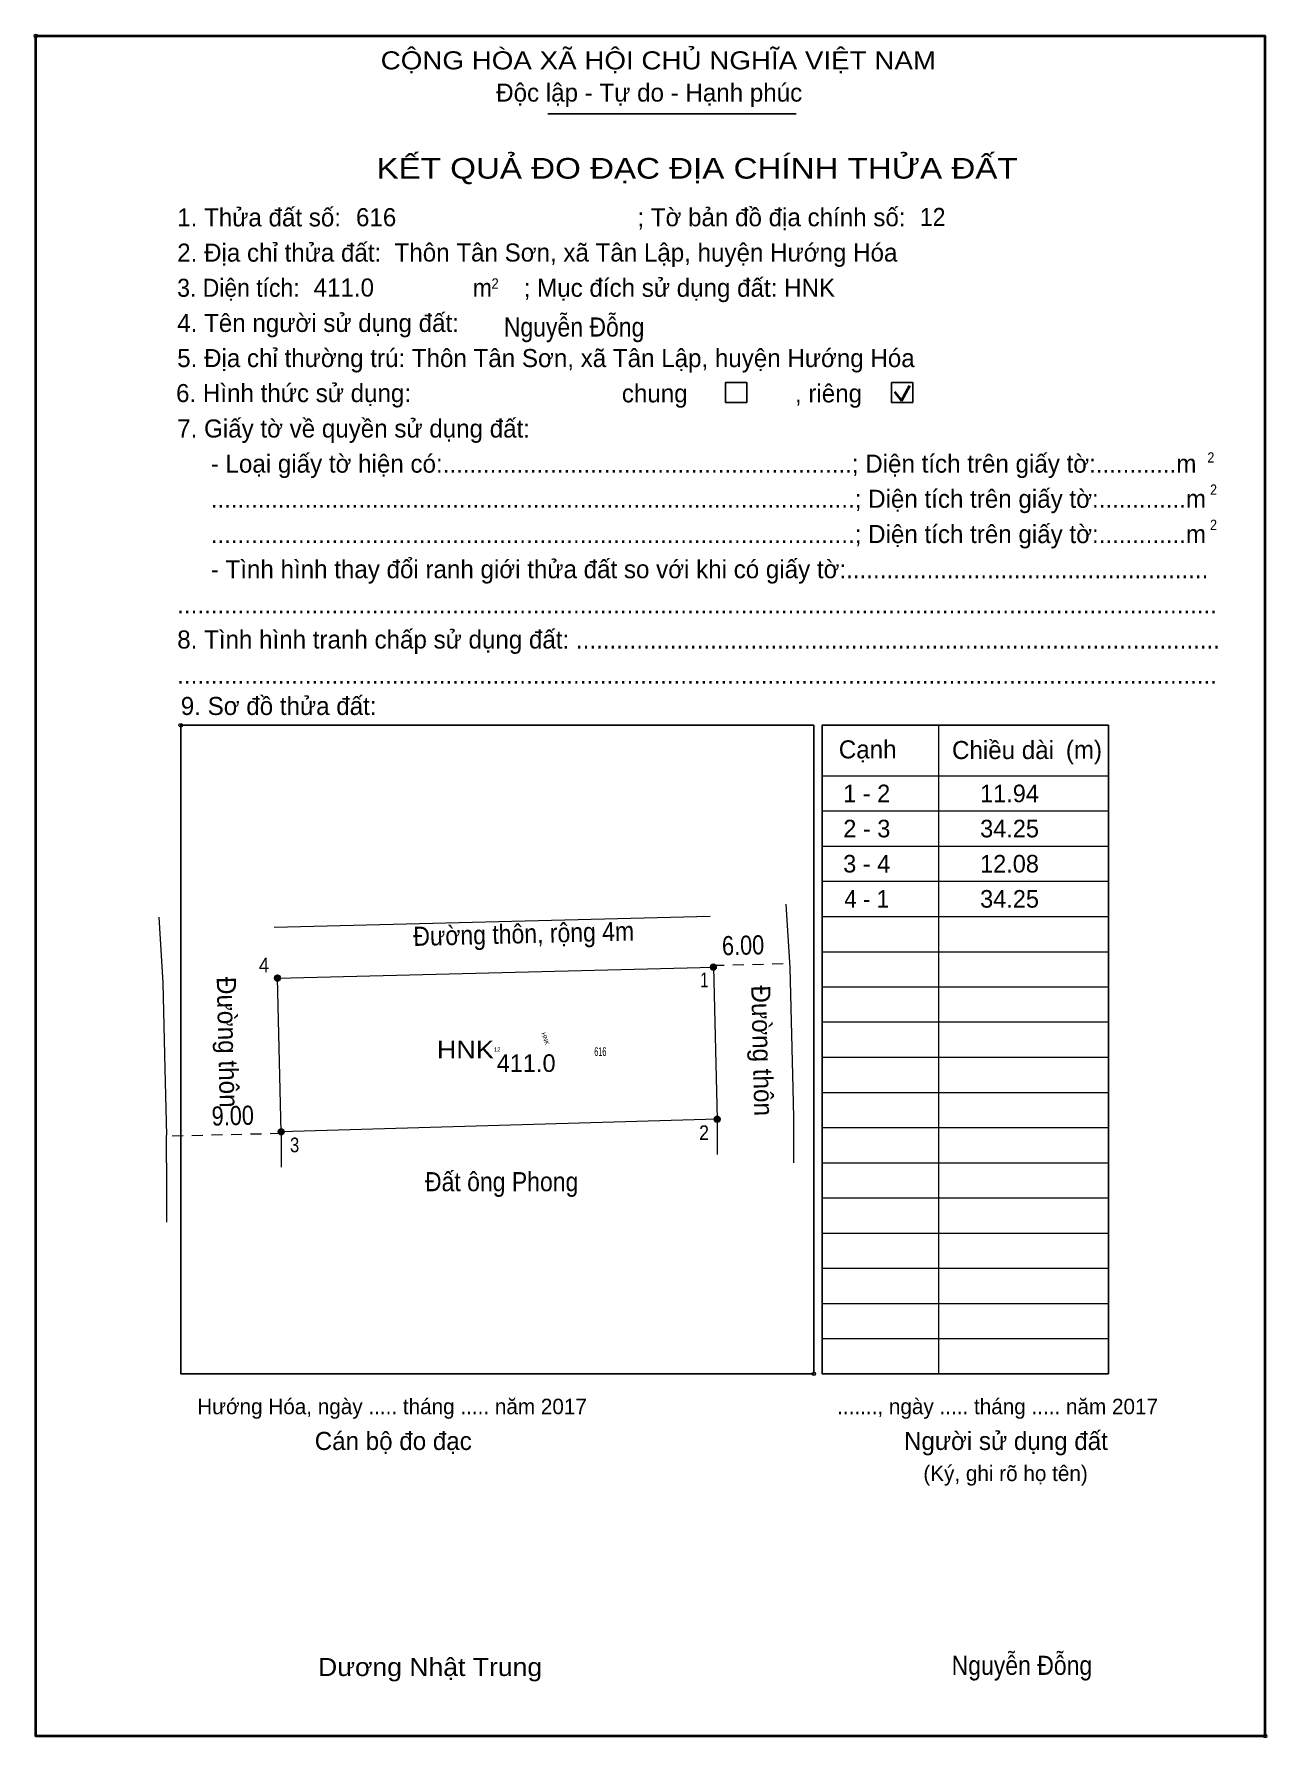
# Model space of a CAD drawing. Header units: metres. Extents: x 548060 to 548157, y 1837626 to 1837759.
import ezdxf
from ezdxf.enums import TextEntityAlignment as Align

# ---------------------------------------------------------------- set-up
doc = ezdxf.new("R2010")
doc.units = ezdxf.units.M
doc.header["$LTSCALE"] = 0.57
doc.header["$PDMODE"] = 32
doc.header["$PDSIZE"] = 0.285
doc.linetypes.add('SHORT_DASHED', pattern=[2.7, 1.5, -1.2])
for name, color, linetype, lineweight in [('1', 7, 'Continuous', 13), ('10', 7, 'Continuous', 13), ('11', 7, 'Continuous', 25), ('2', 7, 'Continuous', 35), ('27', 7, 'Continuous', 13), ('50', 7, 'Continuous', 25)]:
    doc.layers.add(name, color=color, linetype=linetype, lineweight=lineweight)
for name, color, linetype in [('13', 7, 'Continuous'), ('18', 7, 'Continuous'), ('19', 7, 'Continuous'), ('21', 7, 'Continuous'), ('36', 7, 'Continuous'), ('48', 7, 'Continuous'), ('52', 7, 'Continuous'), ('6', 7, 'Continuous'), ('9', 7, 'Continuous')]:
    doc.layers.add(name, color=color, linetype=linetype)

msp = doc.modelspace()

# ---------------------------------------------------------------- hatches: boundary and pattern name
at = {"layer": '11'}
for points in [[(548113.9702, 1837686.17, 1), (548113.5098, 1837686.17, 1)], [(548079.7302, 1837685.32, 1), (548079.2698, 1837685.32, 1)], [(548114.2602, 1837674.23, 1), (548113.7998, 1837674.23, 1)], [(548114.2602, 1837674.23, 1), (548113.7998, 1837674.23, 1)], [(548080.0202, 1837673.24, 1), (548079.5598, 1837673.24, 1)]]:
    msp.add_hatch(color=256, dxfattribs=at).paths.add_polyline_path(points)

# ---------------------------------------------------------------- linework, layer by layer
at = {"layer": '1', "lineweight": 25}
for p, q in [((548100.73, 1837753.18), (548120.25, 1837753.18)), ((548144.76, 1837654.24), (548144.76, 1837705.18))]:
    msp.add_line(p, q, dxfattribs=at)
at = {"layer": '1', "lineweight": 35}
for p, q in [((548128.51, 1837730.65), (548129.17, 1837731.85)), ((548127.96, 1837731.36), (548128.51, 1837730.65))]:
    msp.add_line(p, q, dxfattribs=at)
at = {"layer": '1'}
for p, q in [((548131.41, 1837705.18), (548131.41, 1837654.24)), ((548122.27, 1837701.21), (548137.72, 1837701.21)), ((548137.72, 1837701.21), (548144.76, 1837701.21)), ((548122.27, 1837698.44), (548137.72, 1837698.44)), ((548137.72, 1837698.44), (548144.76, 1837698.44)), ((548122.27, 1837695.68), (548137.72, 1837695.68)), ((548137.72, 1837695.68), (548144.76, 1837695.68)), ((548122.27, 1837692.92), (548137.72, 1837692.92)), ((548137.72, 1837692.92), (548144.76, 1837692.92)), ((548122.27, 1837690.16), (548137.72, 1837690.16)), ((548137.72, 1837690.16), (548144.76, 1837690.16)), ((548122.27, 1837687.39), (548137.72, 1837687.39)), ((548137.72, 1837687.39), (548144.76, 1837687.39)), ((548122.27, 1837684.63), (548137.72, 1837684.63)), ((548137.72, 1837684.63), (548144.76, 1837684.63)), ((548122.27, 1837681.87), (548137.72, 1837681.87)), ((548137.72, 1837681.87), (548144.76, 1837681.87)), ((548122.27, 1837679.11), (548137.72, 1837679.11)), ((548137.72, 1837679.11), (548144.76, 1837679.11)), ((548122.27, 1837676.34), (548137.72, 1837676.34)), ((548137.72, 1837676.34), (548144.76, 1837676.34)), ((548122.27, 1837673.58), (548137.72, 1837673.58)), ((548137.72, 1837673.58), (548144.76, 1837673.58)), ((548122.27, 1837670.82), (548137.72, 1837670.82)), ((548137.72, 1837670.82), (548144.76, 1837670.82)), ((548122.27, 1837668.06), (548137.72, 1837668.06)), ((548137.72, 1837668.06), (548144.76, 1837668.06)), ((548122.27, 1837665.29), (548137.72, 1837665.29)), ((548137.72, 1837665.29), (548144.76, 1837665.29)), ((548122.27, 1837662.53), (548137.72, 1837662.53)), ((548137.72, 1837662.53), (548144.76, 1837662.53)), ((548122.27, 1837659.77), (548137.72, 1837659.77)), ((548137.72, 1837659.77), (548144.76, 1837659.77)), ((548122.27, 1837657.01), (548137.72, 1837657.01)), ((548137.72, 1837657.01), (548144.76, 1837657.01))]:
    msp.add_line(p, q, dxfattribs=at)
at = {"layer": '1', "lineweight": 25}
msp.add_lwpolyline([(548071.91, 1837705.17), (548121.62, 1837705.17), (548121.62, 1837654.24), (548071.91, 1837654.24)], close=True, dxfattribs=at)
msp.add_lwpolyline([(548144.76, 1837705.18), (548122.27, 1837705.18), (548122.27, 1837654.24), (548144.76, 1837654.24), (548144.76, 1837654.74)], dxfattribs=at)
at = {"layer": '1'}
for p in [(548060.53, 1837759.31), (548071.91, 1837705.17), (548121.62, 1837654.24), (548157.07, 1837625.79)]:
    msp.add_point(p, dxfattribs=at)
at = {"layer": '10'}
for p, q in [((548070.18, 1837690.11), (548070.5, 1837684.95)), ((548079.25, 1837689.32), (548113.49, 1837690.17)), ((548119.44, 1837691.12), (548119.74, 1837686.14)), ((548119.74, 1837686.14), (548119.97, 1837676.66)), ((548119.97, 1837676.66), (548120.03, 1837674.38)), ((548120.03, 1837674.38), (548120.03, 1837670.82)), ((548070.79, 1837670.82), (548070.79, 1837672.97)), ((548070.79, 1837670.82), (548070.8, 1837666.15))]:
    msp.add_line(p, q, dxfattribs=at)
at = {"layer": '10', "linetype": 'SHORT_DASHED'}
for p, q in [((548113.74, 1837686.32), (548119.72, 1837686.47)), ((548079.79, 1837673.11), (548070.79, 1837672.89))]:
    msp.add_line(p, q, dxfattribs=at)
at = {"layer": '10'}
msp.add_lwpolyline([(548114.03, 1837674.23), (548079.79, 1837673.24), (548079.5, 1837685.32), (548113.74, 1837686.17)], close=True, dxfattribs=at)
msp.add_lwpolyline([(548070.5, 1837684.95), (548070.66, 1837678.18), (548070.79, 1837672.97)], dxfattribs=at)
at = {"layer": '11'}
for centre in [(548113.74, 1837686.17), (548079.5, 1837685.32), (548114.03, 1837674.23), (548114.03, 1837674.23), (548079.79, 1837673.24)]:
    msp.add_circle(centre, 0.2302, dxfattribs=at)
at = {"layer": '2'}
msp.add_lwpolyline([(548060.53, 1837759.31), (548157.06, 1837759.31), (548157.06, 1837625.79), (548060.53, 1837625.79)], close=True, dxfattribs=at)
at = {"layer": '27'}
for p, q in [((548114.03, 1837674.23), (548114.03, 1837671.47)), ((548079.79, 1837673.24), (548079.79, 1837670.48))]:
    msp.add_line(p, q, dxfattribs=at)
at = {"layer": '50'}
for points in [[(548114.7, 1837732.08), (548116.36, 1837732.08), (548116.36, 1837730.53), (548114.7, 1837730.53)], [(548127.74, 1837732.08), (548129.4, 1837732.08), (548129.4, 1837730.53), (548127.74, 1837730.53)]]:
    msp.add_lwpolyline(points, close=True, dxfattribs=at)

# ---------------------------------------------------------------- texts
at = {"layer": '1'}
for s, height, width, p in [('CỘNG HÒA XÃ HỘI CHỦ NGHĨA VIỆT NAM', 1.418, 1.15, (548087.61, 1837756.68)), ('3. Diện tích:', 1.418, 0.95, (548071.63, 1837738.82)), ('m', 1.418, 0.95, (548094.85, 1837738.82)), ('2', 0.8102, 0.95, (548096.31, 1837739.46)), ('2', 0.8102, 0.9, (548152.54, 1837725.8)), ('2', 0.8102, 0.9, (548152.75, 1837723.27)), ('2', 0.8102, 0.9, (548152.75, 1837720.51)), ('Dương Nhật Trung', 1.418, 1.1, (548082.69, 1837630.51))]:
    msp.add_text(s, height=height, dxfattribs=dict(at, width=width)).set_placement(p)
for s, height, p in [('Độc lập - Tự do - Hạnh phúc', 1.418, (548096.68, 1837754.15)), ('1. Thửa đất số:', 1.418, (548071.63, 1837744.35)), ('; Tờ bản đồ địa chính số:', 1.418, (548107.77, 1837744.36)), ('2. Địa chỉ thửa đất:', 1.418, (548071.63, 1837741.58)), ('; Mục đích sử dụng đất: HNK', 1.418, (548098.84, 1837738.82)), ('4. Tên người sử dụng đất:', 1.418, (548071.63, 1837736.06)), ('5. Địa chỉ thường trú: Thôn Tân Sơn, xã Tân Lập, huyện Hướng Hóa', 1.418, (548071.63, 1837733.3)), ('chung                , riêng', 1.418, (548106.55, 1837730.53)), ('7. Giấy tờ về quyền sử dụng đất:', 1.418, (548071.63, 1837727.77)), ('     - Loại giấy tờ hiện có:.............................................................; Diện tích trên giấy tờ:............m', 1.418, (548071.63, 1837725.01)), ('     ................................................................................................; Diện tích trên giấy tờ:.............m', 1.418, (548071.63, 1837722.25)), ('     ................................................................................................; Diện tích trên giấy tờ:.............m', 1.418, (548071.63, 1837719.48)), ('     - Tình hình thay đổi ranh giới thửa đất so với khi có giấy tờ:......................................................', 1.418, (548071.63, 1837716.72)), ('...........................................................................................................................................................', 1.418, (548071.63, 1837713.96)), ('8. Tình hình tranh chấp sử dụng đất: ................................................................................................', 1.418, (548071.63, 1837711.2)), ('...........................................................................................................................................................', 1.418, (548071.63, 1837708.43)), ('9. Sơ đồ thửa đất:', 1.418, (548071.91, 1837705.98)), ('Cạnh', 1.418, (548123.59, 1837702.57)), ('Chiều dài', 1.418, (548132.48, 1837702.52)), ('(m)', 1.418, (548141.42, 1837702.54)), ('Hướng Hóa, ngày ..... tháng ..... năm 2017', 1.215, (548073.2, 1837651.07)), ('......., ngày ..... tháng ..... năm 2017', 1.215, (548123.46, 1837651.07)), ('Cán bộ đo đạc', 1.418, (548082.43, 1837648.26)), ('Người sử dụng đất', 1.418, (548128.71, 1837648.26)), ('(Ký, ghi rõ họ tên)', 1.215, (548130.23, 1837645.82))]:
    msp.add_text(s, height=height, dxfattribs=at).set_placement(p)
at = {"layer": '1', "width": 1.2}
msp.add_text('KẾT QUẢ ĐO ĐẠC ĐỊA CHÍNH THỬA ĐẤT', height=1.621, dxfattribs=at).set_placement((548112.46, 1837748.1), align=Align.CENTER)
at = {"layer": '10'}
for s, rotation, width, p in [('Đường thôn, rộng 4m', 1.422, 0.9, (548090.19, 1837687.84)), ('6.00', 1.379, 0.85, (548114.43, 1837687.11)), ('Đường thôn', 271.375, 0.95, (548074.73, 1837685.39)), ('Đường thôn', 271.391, 0.95, (548116.71, 1837684.73)), ('9.00', 1.375, 0.85, (548074.35, 1837673.73))]:
    msp.add_text(s, height=1.5, rotation=rotation, dxfattribs=dict(at, width=width)).set_placement(p)
at = {"layer": '13', "width": 0.9}
for p in [(548102.8, 1837735.7), (548137.97, 1837630.6)]:
    msp.add_text('Nguyễn Đỗng', height=1.5, dxfattribs=at).set_placement(p, align=Align.CENTER)
at = {"layer": '13', "width": 1.15}
msp.add_text('HNK', height=1.381, dxfattribs=at).set_placement((548096.5, 1837679.01), align=Align.RIGHT)
at = {"layer": '13'}
msp.add_text('411.0', height=1.381, dxfattribs=at).set_placement((548099.035, 1837677.95), align=Align.CENTER)
at = {"layer": '18', "width": 0.85}
msp.add_text('12', height=0.3453, dxfattribs=at).set_placement((548096.76, 1837679.53), align=Align.CENTER)
at = {"layer": '19'}
msp.add_text('HNK', height=0.3453, rotation=290, dxfattribs=at).set_placement((548100.3796, 1837680.504), align=Align.CENTER)
at = {"layer": '21', "width": 0.6}
msp.add_text('616', height=0.6906, dxfattribs=at).set_placement((548104.86, 1837679.2), align=Align.CENTER)
at = {"layer": '36', "width": 0.9}
msp.add_text('Đất ông Phong', height=1.5, dxfattribs=at).set_placement((548097.11, 1837668.58), align=Align.CENTER)
at = {"layer": '48'}
msp.add_text('6. Hình thức sử dụng:', height=1.418, dxfattribs=at).set_placement((548071.54, 1837730.55))
at = {"layer": '52'}
for s, p in [('1 - 2', (548125.78, 1837699.13)), ('11.94', (548136.995, 1837699.13)), ('2 - 3', (548125.79, 1837696.37)), ('34.25', (548137, 1837696.37)), ('3 - 4', (548125.78, 1837693.61)), ('12.08', (548136.995, 1837693.61)), ('34.25', (548137, 1837690.85))]:
    msp.add_text(s, height=1.381, dxfattribs=at).set_placement(p, align=Align.CENTER)
at = {"layer": '52', "width": 0.95}
msp.add_text('4 - 1', height=1.381, dxfattribs=at).set_placement((548125.78, 1837690.85), align=Align.CENTER)
at = {"layer": '6'}
for s, p in [('616', (548085.67, 1837744.36)), ('Thôn Tân Sơn, xã Tân Lập, huyện Hướng Hóa', (548088.7, 1837741.59)), ('411.0', (548082.34, 1837738.84))]:
    msp.add_text(s, height=1.418, dxfattribs=at).set_placement(p)
at = {"layer": '6', "width": 0.95}
msp.add_text('12', height=1.418, dxfattribs=at).set_placement((548129.96, 1837744.38))
at = {"layer": '9'}
for s, width, p in [('4', 0.95, (548078.44, 1837685.76)), ('1', 0.75, (548113.025, 1837684.6)), ('3', 0.85, (548080.85, 1837671.64)), ('2', 0.9, (548113.005, 1837672.6))]:
    msp.add_text(s, height=1.151, dxfattribs=dict(at, width=width)).set_placement(p, align=Align.CENTER)

doc.saveas('drawing.dxf')
